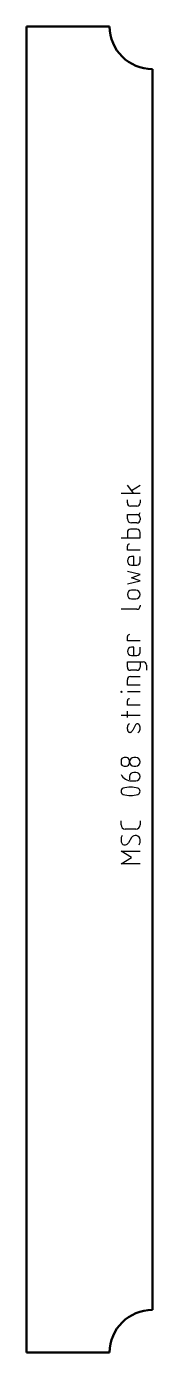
# Model space of a CAD drawing. Header units: millimetres. Extents: x -31 to 35, y -700 to 0.
import ezdxf

# ---------------------------------------------------------------- set-up
doc = ezdxf.new("R2010")
doc.units = ezdxf.units.MM
doc.layers.add('IV_MARK_SURFACE', color=2, linetype='Continuous', lineweight=25)
doc.layers.add('IV_OUTER_PROFILE', color=7, linetype='Continuous', lineweight=50)

msp = doc.modelspace()

# ---------------------------------------------------------------- linework, layer by layer
at = {"layer": 'IV_MARK_SURFACE'}
for p, q in [((25.43, -246.52), (22.1, -242.08)), ((24.32, -244.86), (28.76, -242.08)), ((25.43, -246.52), (18.76, -246.52)), ((22.1, -251.52), (22.1, -249.86)), ((28.76, -246.52), (25.43, -246.52)), ((28.76, -249.86), (28.76, -251.52)), ((22.1, -257.63), (27.1, -257.63)), ((22.1, -259.86), (22.1, -257.63)), ((27.1, -253.19), (23.76, -253.19)), ((27.1, -257.63), (27.65, -257.63)), ((27.1, -265.41), (23.76, -265.41)), ((27.1, -262.08), (24.32, -262.08)), ((28.76, -259.3), (28.76, -260.41)), ((18.76, -269.86), (22.1, -269.86)), ((22.1, -267.08), (22.1, -269.86)), ((22.1, -269.86), (28.76, -269.86)), ((28.76, -269.86), (28.76, -267.08)), ((22.1, -276.52), (22.1, -274.3)), ((28.76, -276.52), (22.1, -276.52)), ((25.43, -279.86), (24.32, -279.86)), ((25.43, -284.3), (25.43, -279.86)), ((28.76, -282.63), (28.76, -279.86)), ((24.32, -284.3), (25.43, -284.3)), ((25.43, -284.3), (27.1, -284.3)), ((28.76, -289.3), (22.1, -287.63)), ((22.1, -294.3), (28.76, -292.63)), ((24.32, -290.97), (28.76, -289.3)), ((28.76, -292.63), (24.32, -290.97)), ((26.54, -297.63), (24.32, -297.63)), ((27.1, -307.63), (18.76, -307.63)), ((24.32, -302.08), (26.54, -302.08)), ((28.76, -305.41), (28.76, -305.97)), ((22.1, -324.3), (22.1, -322.08)), ((28.76, -324.3), (22.1, -324.3)), ((25.43, -327.63), (24.32, -327.63)), ((25.43, -332.08), (25.43, -327.63)), ((28.76, -330.41), (28.76, -327.63)), ((22.1, -335.41), (28.76, -335.41)), ((22.1, -338.19), (22.1, -335.41)), ((24.32, -332.08), (25.43, -332.08)), ((25.43, -332.08), (27.1, -332.08)), ((28.76, -335.41), (28.76, -338.19)), ((28.76, -335.41), (30.43, -335.41)), ((27.1, -339.86), (23.76, -339.86)), ((32.1, -337.08), (32.1, -339.86)), ((22.1, -347.63), (22.1, -344.86)), ((28.76, -347.63), (22.1, -347.63)), ((23.76, -343.19), (28.76, -343.19)), ((28.76, -351.24), (22.1, -351.24)), ((22.1, -358.19), (22.1, -355.97)), ((22.1, -363.74), (18.76, -363.74)), ((28.76, -358.19), (22.1, -358.19)), ((22.1, -363.74), (22.1, -361.52)), ((28.76, -363.74), (22.1, -363.74)), ((22.1, -364.86), (22.1, -363.74)), ((22.1, -370.97), (22.1, -369.86)), ((25.98, -369.3), (24.87, -371.52)), ((27.65, -368.19), (27.1, -368.19)), ((28.76, -370.97), (28.76, -369.86)), ((23.76, -372.63), (23.21, -372.63)), ((18.76, -387.63), (18.76, -388.74)), ((21.54, -385.97), (20.43, -385.97)), ((20.43, -390.41), (21.54, -390.41)), ((23.21, -388.19), (23.21, -387.63)), ((23.21, -388.74), (23.21, -388.19)), ((26.54, -385.97), (25.43, -385.97)), ((25.43, -390.41), (26.54, -390.41)), ((23.21, -395.97), (23.21, -397.63)), ((24.32, -398.19), (26.54, -398.19)), ((26.54, -393.74), (25.43, -393.74)), ((18.76, -421.52), (18.76, -419.3)), ((28.76, -419.3), (28.76, -421.52)), ((26.54, -423.74), (20.98, -423.74)), ((24.32, -428.19), (22.65, -430.97)), ((24.32, -438.74), (18.76, -435.41)), ((18.76, -435.41), (28.76, -435.41)), ((18.76, -442.08), (24.32, -438.74)), ((28.76, -442.08), (18.76, -442.08))]:
    msp.add_line(p, q, dxfattribs=at)
msp.add_circle((19.04, -351.24), 0.278, dxfattribs=at)
for centre, radius, start, end in [((23.76, -251.52), 1.67, 180, 270), ((27.1, -251.52), 1.67, 270, 0), ((27.1, -259.3), 1.67, 360, 90), ((27.65, -256.52), 1.11, 270, 0), ((24.32, -259.86), 2.22, 180, 270), ((23.76, -267.08), 1.67, 90, 180), ((27.1, -260.41), 1.67, 270, 0), ((27.1, -267.08), 1.67, 0, 90), ((23.21, -274.3), 1.11, 90, 180), ((24.32, -282.08), 2.22, 90, 270), ((27.1, -282.63), 1.67, 270, 0), ((24.32, -299.86), 2.22, 90, 270), ((26.54, -299.86), 2.22, 270, 90), ((27.1, -305.97), 1.67, 270, 0), ((23.21, -322.08), 1.11, 90, 180), ((24.32, -329.86), 2.22, 90, 270), ((27.1, -330.41), 1.67, 270, 0), ((30.43, -337.08), 1.67, 360, 90), ((23.76, -338.19), 1.67, 180, 270), ((27.1, -338.19), 1.67, 270, 0), ((23.76, -344.86), 1.67, 90, 180), ((23.21, -355.97), 1.11, 90, 180), ((23.92, -369.87), 1.82, 112.99424, 179.62562), ((23.92, -370.95), 1.82, 180.37438, 247.00576), ((27.84, -370.04), 2, 111.86006, 158.13994), ((26.94, -369.87), 1.82, 0.37438, 67.00576), ((26.94, -370.95), 1.82, 292.99424, 359.62562), ((23.02, -370.78), 2, 291.86006, 338.13994), ((20.43, -387.63), 1.67, 90, 180), ((20.43, -388.74), 1.67, 180, 270), ((21.54, -387.63), 1.67, 360, 90), ((21.54, -388.74), 1.67, 270, 0), ((25.43, -388.19), 2.22, 90, 180), ((25.43, -388.19), 2.22, 180, 270), ((26.54, -388.19), 2.22, 270, 90), ((24, -392.43), 5.77, 204.8942, 273.17829), ((25.43, -395.97), 2.22, 90, 180), ((26.54, -395.97), 2.22, 270, 90), ((20.56, -403.74), 1.8, 112.4119, 247.5881), ((23.76, -415.52), 13.99, 73.86614, 106.13386), ((23.76, -391.97), 13.99, 253.86614, 286.13386), ((26.94, -403.74), 1.81, 293.03732, 66.96268), ((20.98, -421.52), 2.22, 180, 270), ((26.54, -421.52), 2.22, 270, 0), ((23.45, -429.3), 4.69, 151.71531, 208.28469), ((20.75, -429.84), 2.21, 229.62628, 329.29837), ((26.38, -429.4), 2.39, 2.36847, 149.55905), ((25.09, -430.01), 3.74, 326.41745, 10.96269)]:
    msp.add_arc(centre, radius, start, end, dxfattribs=at)
at = {"layer": 'IV_OUTER_PROFILE'}
for p, q in [((12.75, 0), (-30.95, 0)), ((-30.95, 0), (-30.95, -700)), ((35.25, -22.5), (35.25, -677.5)), ((12.75, -700), (-30.95, -700))]:
    msp.add_line(p, q, dxfattribs=at)
for centre, start, end in [((35.25, 0), 180, 270), ((35.25, -700), 90, 180)]:
    msp.add_arc(centre, 22.5, start, end, dxfattribs=at)

doc.saveas('drawing.dxf')
